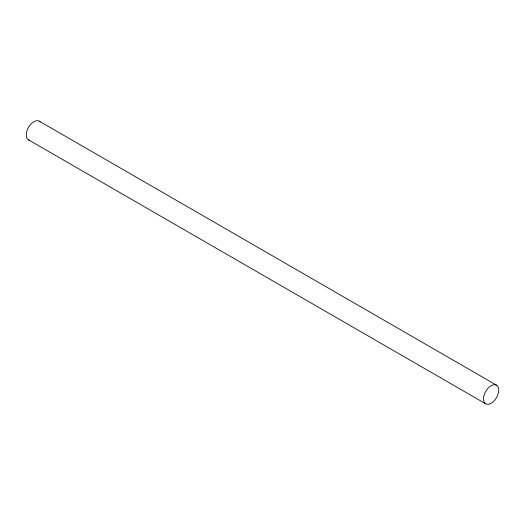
<?xml version="1.0" encoding="UTF-8"?>
<svg xmlns="http://www.w3.org/2000/svg" width="525" height="525" viewBox="0 0 525 525"><rect width="100%" height="100%" fill="white"/><g stroke="black" fill="none" stroke-linecap="round" stroke-linejoin="round"><path stroke-width="0.79" d="M39.257 121.17L496.519 385.166A10.776 6.221 -60 0 1 493.1 401.861A10.776 6.221 -60 0 1 483.768 396.467A10.776 6.221 -60 0 1 496.519 385.166M28.481 139.834L485.743 403.83M29.636 140.26A10.776 6.221 -60 0 1 28.481 127.391A10.776 6.221 -60 0 1 40.208 121.957"/></g></svg>
